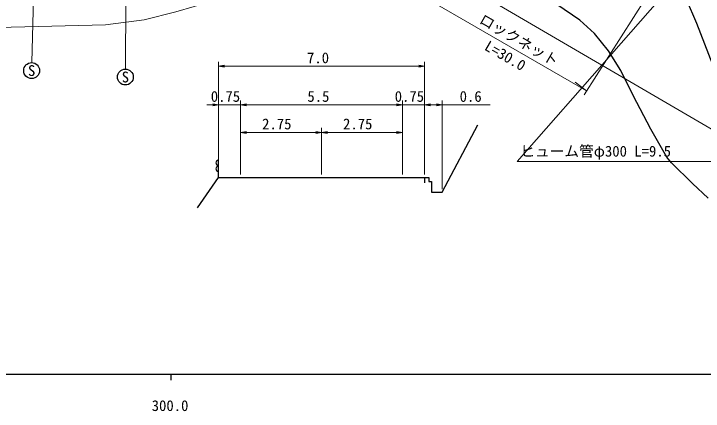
# Model space of a CAD drawing. Units: millimetres at full size, sheet at 1:1000, with parts at other scales. Extents: x 40000 to 680000, y 20000 to 380000.
# Drawn here: x 341297 to 458422, y 198715 to 266168 of the extents above; entities that cross this region are included whole.
import ezdxf
from ezdxf.enums import TextEntityAlignment as Align

# ---------------------------------------------------------------- set-up
doc = ezdxf.new("R2010")
doc.units = ezdxf.units.MM
doc.header["$LTSCALE"] = 1000
for name, color, linetype, lineweight in [('M-BGD', 7, 'Continuous', 25), ('M-BGD-EXST', 7, 'Continuous', 25), ('M-STR-HTXT', 7, 'Continuous', 13), ('M-TTL-BAND', 7, 'Continuous', 25)]:
    doc.layers.add(name, color=color, linetype=linetype, lineweight=lineweight)
doc.styles.add('ＭＳ ゴシック', font='')
doc.styles.get('ＭＳ ゴシック').set_extended_font_data('MS Gothic')

# ---------------------------------------------------------------- blocks, each defined once
blk = doc.blocks.new('open_arrow')
at = {"color": 0, "linetype": 'Continuous', "lineweight": -2}
blk.add_lwpolyline([(7.5, 1.25), (0, 0), (7.5, -1.25)], dxfattribs=at)

msp = doc.modelspace()

# ---------------------------------------------------------------- linework, layer by layer
at = {"layer": 'M-BGD'}
for p, q in [((376085, 238378), (376085, 241378)), ((411085, 238378), (411085, 237485))]:
    msp.add_line(p, q, dxfattribs=at)
for points in [[(369722, 280870), (372263, 281327), (380192, 283148), (385438, 284774), (390236, 286156), (394587, 287050), (398206, 287009), (403178, 286400), (408790, 285424), (414686, 284530), (422785, 283388), (429296, 282470), (435736, 281366), (440104, 280386), (442805, 279443), (446581, 277525), (449643, 275730), (451908, 273690), (454153, 270997), (455506, 268724), (457302, 264582), (459999, 257540)], [(459277, 234895), (456616, 237350), (453009, 240872), (452263, 241825), (449527, 246589), (446509, 252317), (444428, 256518), (442306, 259887), (439975, 262798), (437469, 265101), (433558, 267721), (430478, 269509), (426941, 271131), (423279, 272587), (418666, 274414), (416849, 275019), (413772, 275666), (410242, 276146), (406712, 276355), (402758, 276084), (394006, 274654), (389839, 274065)], [(372485, 233258), (376085, 238378), (411785, 238378), (411785, 237678), (412285, 237678), (412285, 235878), (414085, 235878), (420111, 247319)]]:
    msp.add_lwpolyline(points, dxfattribs=at)
for centre in [(376741, 240878), (376741, 239878)]:
    msp.add_ellipse(centre, major_axis=(-1094, 0), ratio=0.571429, start_param=5.3558901, end_param=7.2104805, dxfattribs=at)
at = {"layer": 'M-BGD-EXST'}
for centre in [(344326, 256527), (360252, 255438)]:
    msp.add_circle(centre, 1350, dxfattribs=at)
at = {"layer": 'M-STR-HTXT'}
for p, q in [((360476, 293190), (360252, 256788)), ((345246, 290701), (344363, 257876)), ((449011, 269352), (438211, 252420)), ((376085, 241878), (376085, 258011)), ((411085, 238878), (411085, 258011)), ((376085, 257261), (411085, 257261)), ((438622, 253065), (436689, 254578)), ((381835, 250708), (374085, 250708)), ((376085, 238878), (376085, 251458)), ((379835, 238878), (379835, 251458)), ((407335, 250708), (379835, 250708)), ((413085, 250708), (405335, 250708)), ((407335, 238878), (407335, 251458)), ((411085, 250708), (422235, 250708)), ((414085, 236378), (414085, 251458)), ((393585, 246038), (379835, 246038)), ((393585, 238878), (393585, 246788)), ((407335, 246038), (393585, 246038))]:
    msp.add_line(p, q, dxfattribs=at)
for points in [[(458887, 277584), (426828, 241120), (461253, 241120)], [(269931, 262165), (356898, 264322), (363427, 265155), (368806, 266501), (375045, 268313), (391996, 274955), (396839, 276011), (402014, 276301), (404784, 276026), (408137, 275401), (411101, 274567), (414305, 273186), (467031, 242393), (471577, 240516), (476871, 238903), (483417, 237315), (489385, 236446), (494493, 236087), (502242, 235973), (507255, 236408), (514016, 237413), (521319, 238793), (539857, 242290)], [(438622, 253065), (412889, 267943), (410266, 269135), (406976, 270139), (403869, 270630), (401726, 270807), (395135, 270495)]]:
    msp.add_lwpolyline(points, dxfattribs=at)
at = {"layer": 'M-TTL-BAND'}
for p, q in [((40000, 205000), (579000, 205000)), ((368000, 205000), (368000, 204000))]:
    msp.add_line(p, q, dxfattribs=at)

# ---------------------------------------------------------------- block references
at = {"layer": 'M-STR-HTXT', "xscale": 133, "yscale": 133}
for p in [(376085, 257261), (379835, 250708), (379835, 250708), (411085, 250708), (411085, 250708), (379835, 246038), (393585, 246038)]:
    msp.add_blockref('open_arrow', p, dxfattribs=at)
at = {"layer": 'M-STR-HTXT', "xscale": 133, "yscale": 133, "rotation": 180}
for p in [(411085, 257261), (376085, 250708), (407335, 250708), (407335, 250708), (414085, 250708), (393585, 246038), (407335, 246038)]:
    msp.add_blockref('open_arrow', p, dxfattribs=at)

# ---------------------------------------------------------------- texts
at = {"layer": 'M-BGD-EXST', "style": 'ＭＳ ゴシック'}
for p in [(344326, 256527), (360252, 255438)]:
    msp.add_text('S', height=1833, dxfattribs=at).set_placement(p, align=Align.MIDDLE_CENTER)
at = {"layer": 'M-STR-HTXT', "style": 'ＭＳ ゴシック'}
for s, p in [('ロックネット', (426413, 260452)), ('L=30.0', (424071, 257791))]:
    msp.add_text(s, height=1833, rotation=329.964, dxfattribs=at).set_placement(p, align=Align.BOTTOM_CENTER)
for s, p in [('7.0', (392985, 258698)), ('0.75', (377255, 252146)), ('5.5', (393048, 252146)), ('0.75', (408505, 252146)), ('0.6', (418915, 252146)), ('2.75', (385980, 247475)), ('2.75', (399730, 247475))]:
    msp.add_text(s, height=1833, dxfattribs=at).set_placement(p, align=Align.MIDDLE_CENTER)
msp.add_text('ヒューム管φ300 L=9.5', height=1833, dxfattribs=at).set_placement((427333, 241381), align=Align.BOTTOM_LEFT)
at = {"layer": 'M-TTL-BAND', "style": 'ＭＳ ゴシック'}
msp.add_text('300.0', height=1833, dxfattribs=at).set_placement((367844, 198195), align=Align.BOTTOM_CENTER)

doc.saveas('drawing.dxf')
